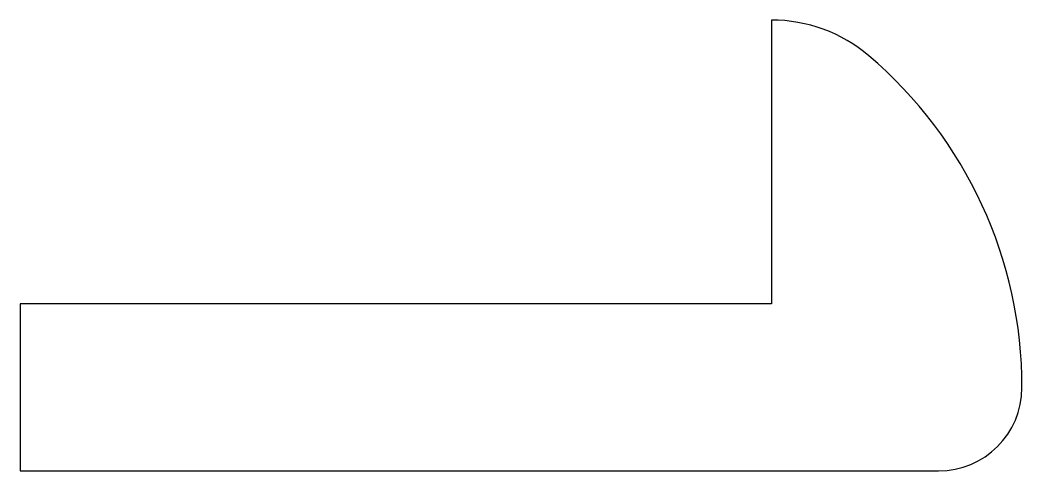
# Model space of a CAD drawing. Extents: x 146.4 to 158.4, y 218.9 to 224.3.
import ezdxf

# ---------------------------------------------------------------- set-up
doc = ezdxf.new("R2010")
doc.units = 0
doc.header["$LTSCALE"] = 15
doc.layers.add('2', color=7, linetype='CONTINUOUS')

msp = doc.modelspace()

# ---------------------------------------------------------------- linework, layer by layer
at = {"layer": '2', "color": 0, "linetype": 'CONTINUOUS'}
msp.add_lwpolyline([(146.405, 218.9), (157.405, 218.9, 0.413677), (158.405, 219.898, 0.22071), (156.569, 223.873, 0.177767), (155.405, 224.3), (155.405, 220.9), (146.405, 220.9)], format="xyb", close=True, dxfattribs=at)

doc.saveas('drawing.dxf')
